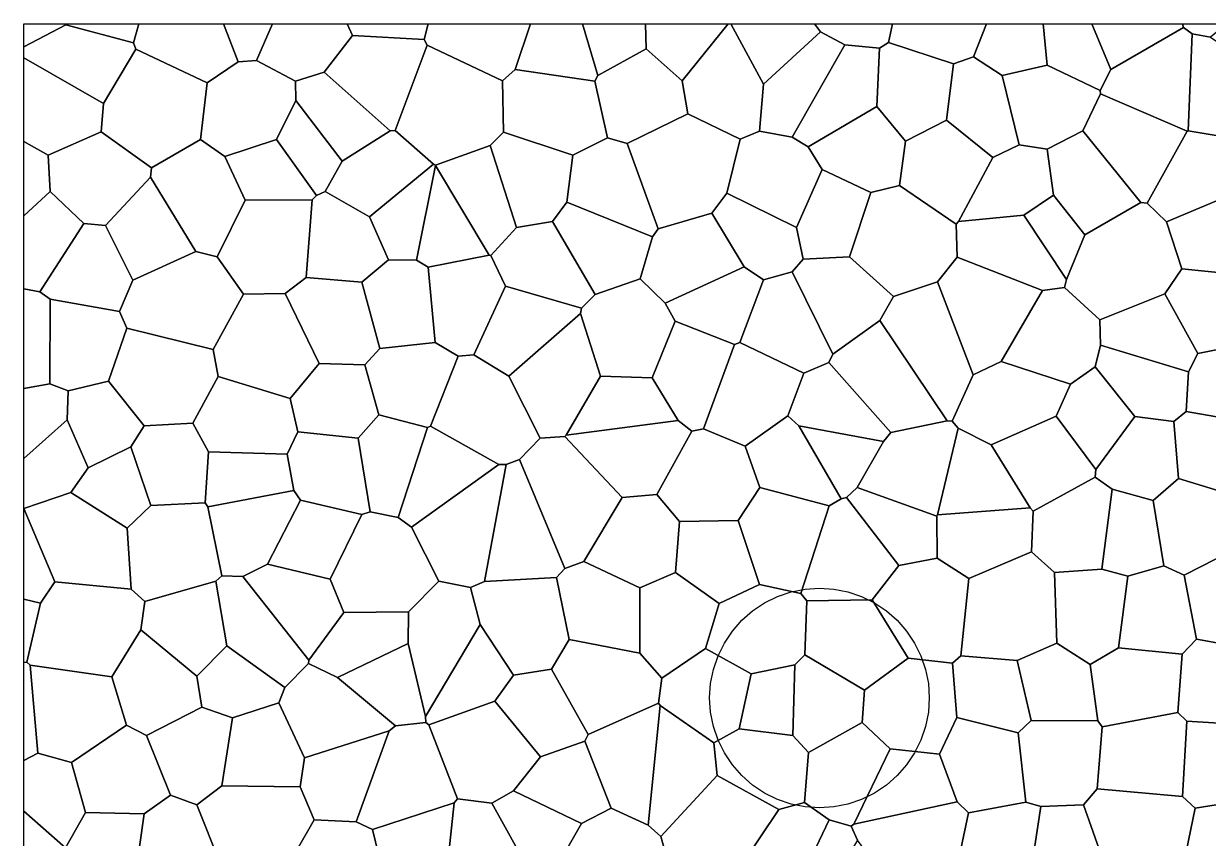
# Model space of a CAD drawing. Header units: metres. Extents: x -200 to 16600, y 0 to 16640.
# Drawn here: x 0 to 4755, y 13371 to 16640 of the extents above; entities that cross this region are included whole.
import ezdxf

# ---------------------------------------------------------------- set-up
doc = ezdxf.new("R2010")
doc.units = ezdxf.units.M
for name, color, linetype in [('PIVOS', 30, 'CONTINUOUS'), ('USO_AGRICULTURA', 30, 'CONTINUOUS'), ('USO_CAMPESTRE', 51, 'CONTINUOUS'), ('USO_FLORESTAL', 3, 'CONTINUOUS'), ('USO_PASTAGEM', 42, 'CONTINUOUS'), ('USO_SAVANICA', 82, 'CONTINUOUS')]:
    doc.layers.add(name, color=color, linetype=linetype)

msp = doc.modelspace()

# ---------------------------------------------------------------- linework, layer by layer
at = {"layer": 'PIVOS'}
msp.add_lwpolyline([(3635.09, 13934.28), (3631.32, 13876.74), (3620.07, 13820.18), (3601.54, 13765.58), (3576.03, 13713.86), (3544, 13665.91), (3505.97, 13622.56), (3462.62, 13584.54), (3414.67, 13552.5), (3362.95, 13526.99), (3308.35, 13508.46), (3251.79, 13497.21), (3194.25, 13493.44), (3136.71, 13497.21), (3080.15, 13508.46), (3025.55, 13526.99), (2973.83, 13552.5), (2925.88, 13584.54), (2882.53, 13622.56), (2844.51, 13665.91), (2812.47, 13713.86), (2786.97, 13765.58), (2768.43, 13820.18), (2757.18, 13876.74), (2753.41, 13934.28), (2757.18, 13991.82), (2768.43, 14048.38), (2786.97, 14102.98), (2812.47, 14154.7), (2844.51, 14202.65), (2882.53, 14246), (2925.88, 14284.02), (2973.83, 14316.06), (3025.55, 14341.56), (3080.15, 14360.1), (3136.71, 14371.35), (3194.25, 14375.12), (3251.79, 14371.35), (3308.35, 14360.1), (3362.95, 14341.56), (3414.67, 14316.06), (3462.62, 14284.02), (3505.97, 14246), (3544, 14202.65), (3576.03, 14154.7), (3601.54, 14102.98), (3620.07, 14048.38), (3631.32, 13991.82)], close=True, dxfattribs=at)
at = {"layer": 'USO_AGRICULTURA'}
for points in [[(320.65, 16319.14), (0, 16503.09), (0, 16546.84), (168.52, 16636.05), (440.58, 16563.78), (450.12, 16538.33)], [(462.42, 16640), (440.58, 16563.78), (168.52, 16636.05), (168.69, 16640)], [(735.81, 16403.15), (450.12, 16538.33), (440.58, 16563.78), (462.42, 16640), (802.15, 16640), (860.7, 16486.97)], [(999.27, 16640), (934.52, 16492.93), (860.7, 16486.97), (802.15, 16640)], [(1206.55, 16445.43), (1090.4, 16409.24), (934.52, 16492.93), (999.27, 16640), (1298.94, 16640), (1320.21, 16592.72)], [(1623.36, 16640), (1608.01, 16576.34), (1320.21, 16592.72), (1298.94, 16640)], [(1921.62, 16411.03), (1619.09, 16553.56), (1608.01, 16576.34), (1623.36, 16640), (2034.8, 16640), (1972.59, 16456.14)], [(2292.17, 16409.44), (1972.59, 16456.14), (2034.8, 16640), (2243.12, 16640), (2304.34, 16432.58)], [(2496.56, 16640), (2498.3, 16538.76), (2304.34, 16432.58), (2243.12, 16640)], [(1470.88, 16209.98), (1206.55, 16445.43), (1320.21, 16592.72), (1608.01, 16576.34), (1619.09, 16553.56), (1490.93, 16210.96)], [(1872.41, 16150.72), (1652.52, 16072.97), (1645.09, 16076.06), (1490.93, 16210.96), (1619.09, 16553.56), (1921.62, 16411.03), (1925.56, 16204.97)], [(98.3, 16112.07), (0, 16167.93), (0, 16503.09), (320.65, 16319.14), (310.46, 16206.45)], [(513.29, 16061.71), (310.46, 16206.45), (320.65, 16319.14), (450.12, 16538.33), (735.81, 16403.15), (710.04, 16175.17)], [(1091.74, 16331.99), (1014.21, 16175.23), (806.97, 16107.69), (710.04, 16175.17), (735.81, 16403.15), (860.7, 16486.97), (934.52, 16492.93), (1090.4, 16409.24)], [(2204.58, 16112.75), (1925.56, 16204.97), (1921.62, 16411.03), (1972.59, 16456.14), (2292.17, 16409.44), (2342.91, 16181.52)], [(1470.88, 16209.98), (1278.79, 16087.98), (1091.74, 16331.99), (1090.4, 16409.24), (1206.55, 16445.43)], [(1210.38, 15966.77), (1175.35, 15951.09), (1014.21, 16175.23), (1091.74, 16331.99), (1278.79, 16087.98)], [(508.77, 16024.3), (328.21, 15829.87), (240.95, 15838.41), (106.72, 15967.02), (98.3, 16112.07), (310.46, 16206.45), (513.29, 16061.71)], [(776.21, 15705.04), (690.4, 15726.24), (508.77, 16024.3), (513.29, 16061.71), (710.04, 16175.17), (806.97, 16107.69), (888.92, 15931.25)], [(1158.36, 15933.72), (888.92, 15931.25), (806.97, 16107.69), (1014.21, 16175.23), (1175.35, 15951.09)], [(4014.05, 15871.34), (3752.15, 15845.73), (3890.17, 16103.11), (3995.62, 16153.32), (4108.1, 16136.25), (4133.31, 15951.74)], [(690.4, 15726.24), (438.7, 15611.32), (328.21, 15829.87), (508.77, 16024.3)], [(65.29, 15564.54), (0, 15576.07), (0, 15869.63), (106.72, 15967.02), (240.95, 15838.41)], [(4186.23, 15613.57), (4014.05, 15871.34), (4133.31, 15951.74), (4259.24, 15792.14)], [(4319.28, 15452.07), (4178.02, 15581.08), (4186.23, 15613.57), (4259.24, 15792.14), (4484.56, 15922.49), (4509.48, 15919.38), (4586.98, 15844.62), (4648.65, 15656.7), (4580.57, 15556.51)], [(384.54, 15485.28), (105.78, 15535.25), (65.29, 15564.54), (240.95, 15838.41), (328.21, 15829.87), (438.7, 15611.32)], [(4089.83, 15569.26), (3747, 15702.54), (3742.83, 15835.99), (3752.15, 15845.73), (4014.05, 15871.34), (4186.23, 15613.57), (4178.02, 15581.08)], [(3923.2, 15284.69), (3811.57, 15230.6), (3667.54, 15603.66), (3747, 15702.54), (4089.83, 15569.26)], [(3130.85, 15236.99), (2875.06, 15360.08), (2969.3, 15612.07), (3084.24, 15644.39), (3247.73, 15313.69), (3231.37, 15280.89)], [(2522.97, 15218.3), (2315.01, 15225.05), (2235.38, 15476.76), (2238.93, 15497.98), (2293.73, 15553.84), (2474.24, 15615.78), (2574.6, 15518.73), (2615.35, 15445.74)], [(3727.09, 15045.19), (3706.98, 15046.74), (3436.33, 15448.98), (3490.96, 15545.39), (3667.54, 15603.66), (3811.57, 15230.6)], [(105.78, 15535.25), (104.51, 15195.33), (0, 15176.27), (0, 15576.07), (65.29, 15564.54)], [(4201.82, 15193.74), (3923.2, 15284.69), (4089.83, 15569.26), (4178.02, 15581.08), (4319.28, 15452.07), (4322.15, 15349.82), (4301.16, 15263.3)], [(2682.33, 15005.19), (2626.99, 15048.28), (2522.97, 15218.3), (2615.35, 15445.74), (2853.21, 15352.97), (2729.18, 15013.63)], [(3481.11, 14999.56), (3231.37, 15280.89), (3247.73, 15313.69), (3436.33, 15448.98), (3706.98, 15046.74)], [(2895.35, 14945.3), (2729.18, 15013.63), (2853.21, 15352.97), (2875.06, 15360.08), (3130.85, 15236.99), (3067.01, 15066.67)], [(4617.1, 15043.94), (4459.49, 15063.35), (4301.16, 15263.3), (4322.15, 15349.82), (4674.86, 15243.24), (4666.52, 15083.49)], [(3451.54, 14963.59), (3111.03, 15025.9), (3067.01, 15066.67), (3130.85, 15236.99), (3231.37, 15280.89), (3481.11, 14999.56)], [(3750.33, 15017.5), (3727.09, 15045.19), (3811.57, 15230.6), (3923.2, 15284.69), (4201.82, 15193.74), (4144.61, 15065.51), (3883.4, 14949.76)], [(2626.99, 15048.28), (2177.22, 14988.44), (2315.01, 15225.05), (2522.97, 15218.3)], [(4303.29, 14850.86), (4144.61, 15065.51), (4201.82, 15193.74), (4301.16, 15263.3), (4459.49, 15063.35)], [(2402.32, 14739.26), (2172.56, 14983.91), (2177.22, 14988.44), (2626.99, 15048.28), (2682.33, 15005.19), (2541.61, 14750.54)], [(3233.08, 14705.75), (2954.67, 14779.09), (2895.35, 14945.3), (3067.01, 15066.67), (3111.03, 15025.9), (3281.04, 14733.91)], [(3451.54, 14963.59), (3345.16, 14778.53), (3302.38, 14739.12), (3281.04, 14733.91), (3111.03, 15025.9)], [(3668.41, 14669.22), (3665.4, 14663.43), (3345.16, 14778.53), (3451.54, 14963.59), (3481.11, 14999.56), (3706.98, 15046.74), (3727.09, 15045.19), (3750.33, 15017.5)], [(4052.32, 14683.72), (4040.52, 14697.61), (3883.4, 14949.76), (4144.61, 15065.51), (4303.29, 14850.86), (4301.07, 14820.38)], [(4368.99, 14771.95), (4301.07, 14820.38), (4303.29, 14850.86), (4459.49, 15063.35), (4617.1, 15043.94), (4634.74, 14814.74), (4534.22, 14726.3)], [(2868.3, 14647.04), (2632.24, 14642.08), (2541.61, 14750.54), (2682.33, 15005.19), (2729.18, 15013.63), (2895.35, 14945.3), (2954.67, 14779.09)], [(4040.52, 14697.61), (3668.41, 14669.22), (3750.33, 15017.5), (3883.4, 14949.76)], [(4137.58, 14438.33), (4045.16, 14521.29), (4052.32, 14683.72), (4301.07, 14820.38), (4368.99, 14771.95), (4328.14, 14451.53)], [(2473.53, 14376.27), (2248.89, 14481.81), (2402.32, 14739.26), (2541.61, 14750.54), (2632.24, 14642.08), (2616.14, 14437.98)], [(3233.08, 14705.75), (3119.67, 14353.39), (2953.84, 14390.23), (2868.3, 14647.04), (2954.67, 14779.09)], [(3666.31, 14495.56), (3513.39, 14465.34), (3302.38, 14739.12), (3345.16, 14778.53), (3665.4, 14663.43)], [(4432.26, 14423.51), (4328.14, 14451.53), (4368.99, 14771.95), (4534.22, 14726.3), (4576.74, 14464.22)], [(3405.39, 14327.52), (3143.58, 14324.22), (3119.67, 14353.39), (3233.08, 14705.75), (3281.04, 14733.91), (3302.38, 14739.12), (3513.39, 14465.34)], [(3793.68, 14414.06), (3666.31, 14495.56), (3665.4, 14663.43), (3668.41, 14669.22), (4040.52, 14697.61), (4052.32, 14683.72), (4045.16, 14521.29)], [(2791.76, 14313.79), (2616.14, 14437.98), (2632.24, 14642.08), (2868.3, 14647.04), (2953.84, 14390.23)], [(3987.43, 14084.62), (3761.04, 14102.8), (3793.68, 14414.06), (4045.16, 14521.29), (4137.58, 14438.33), (4147.2, 14153.7)], [(2473.17, 14113.86), (2190.04, 14169.13), (2138.32, 14417.66), (2171.85, 14453.19), (2248.89, 14481.81), (2473.53, 14376.27)], [(3728.63, 14073.93), (3549.71, 14093.57), (3405.39, 14327.52), (3513.39, 14465.34), (3666.31, 14495.56), (3793.68, 14414.06), (3761.04, 14102.8)], [(4650.5, 14109.42), (4394.93, 14135.9), (4432.26, 14423.51), (4576.74, 14464.22), (4658.23, 14426.65), (4708.16, 14170.86)], [(2736.98, 14132.23), (2560.81, 14013.36), (2473.17, 14113.86), (2473.53, 14376.27), (2616.14, 14437.98), (2791.76, 14313.79)], [(4280.82, 14068.12), (4147.2, 14153.7), (4137.58, 14438.33), (4328.14, 14451.53), (4432.26, 14423.51), (4394.93, 14135.9)], [(3095.47, 14067.54), (2920.58, 14030.82), (2736.98, 14132.23), (2791.76, 14313.79), (2953.84, 14390.23), (3119.67, 14353.39), (3143.58, 14324.22), (3135.44, 14107.64)], [(3375.01, 13965.51), (3135.44, 14107.64), (3143.58, 14324.22), (3405.39, 14327.52), (3549.71, 14093.57)], [(2547.74, 13913.13), (2265.95, 13788.27), (2117.92, 14049.33), (2190.04, 14169.13), (2473.17, 14113.86), (2560.81, 14013.36)], [(2920.58, 14030.82), (2871.88, 13810.03), (2770.73, 13753.69), (2554.66, 13904.58), (2547.74, 13913.13), (2560.81, 14013.36), (2736.98, 14132.23)], [(4311.67, 13842.16), (4044.19, 13844.41), (3987.43, 14084.62), (4147.2, 14153.7), (4280.82, 14068.12)], [(4632.42, 13876.33), (4328.41, 13818.04), (4311.67, 13842.16), (4280.82, 14068.12), (4394.93, 14135.9), (4650.5, 14109.42)], [(3365.68, 13835.87), (3149.93, 13714.86), (3087.27, 13783.09), (3095.47, 14067.54), (3135.44, 14107.64), (3375.01, 13965.51)], [(3676.18, 13708.08), (3478.54, 13730.81), (3365.68, 13835.87), (3375.01, 13965.51), (3549.71, 14093.57), (3728.63, 14073.93), (3745.46, 13855.95)], [(3991.3, 13793.83), (3745.46, 13855.95), (3728.63, 14073.93), (3761.04, 14102.8), (3987.43, 14084.62), (4044.19, 13844.41)], [(3087.27, 13783.09), (2871.88, 13810.03), (2920.58, 14030.82), (3095.47, 14067.54)], [(2506.87, 13423.4), (2357.43, 13491.62), (2251.98, 13761.26), (2265.95, 13788.27), (2547.74, 13913.13), (2554.66, 13904.58)], [(2783.95, 13623.01), (2557.61, 13378.33), (2506.87, 13423.4), (2554.66, 13904.58), (2770.73, 13753.69)], [(3991.3, 13793.83), (4022.18, 13516.07), (3792.04, 13473.45), (3747.37, 13517.54), (3676.18, 13708.08), (3745.46, 13855.95)], [(4254.57, 13505.26), (4083.37, 13498.28), (4022.18, 13516.07), (3991.3, 13793.83), (4044.19, 13844.41), (4311.67, 13842.16), (4328.41, 13818.04), (4309.11, 13569.63)], [(4651.84, 13539.37), (4309.11, 13569.63), (4328.41, 13818.04), (4632.42, 13876.33), (4668.6, 13840.83)], [(4702.7, 13492.14), (4651.84, 13539.37), (4668.6, 13840.83), (4907.47, 13826.39), (4984.13, 13758), (4903.61, 13523.95)], [(3030.5, 13487), (2783.95, 13623.01), (2770.73, 13753.69), (2871.88, 13810.03), (3087.27, 13783.09), (3149.93, 13714.86), (3134.36, 13515.46)], [(3320.99, 13420.14), (3232.68, 13445.76), (3134.36, 13515.46), (3149.93, 13714.86), (3365.68, 13835.87), (3478.54, 13730.81), (3331.73, 13428.26)], [(2357.43, 13491.62), (2238.48, 13430.16), (1966.29, 13561.34), (2074.31, 13698.65), (2251.98, 13761.26)], [(3747.37, 13517.54), (3331.73, 13428.26), (3478.54, 13730.81), (3676.18, 13708.08)], [(2847.77, 13247.8), (2568.84, 13335.88), (2557.61, 13378.33), (2783.95, 13623.01), (3030.5, 13487), (2877.91, 13258.9)], [(2153.99, 13280.8), (2028.05, 13244.6), (1879.7, 13512.22), (1966.29, 13561.34), (2238.48, 13430.16)], [(4510.02, 13154.98), (4362.75, 13198.48), (4254.57, 13505.26), (4309.11, 13569.63), (4651.84, 13539.37), (4702.7, 13492.14), (4657.29, 13271.62)], [(3086.77, 13138.98), (2877.91, 13258.9), (3030.5, 13487), (3134.36, 13515.46), (3232.68, 13445.76)], [(3762.03, 13327.04), (3468.13, 13197.41), (3346.49, 13363.93), (3320.99, 13420.14), (3331.73, 13428.26), (3747.37, 13517.54), (3792.04, 13473.45)], [(3968.96, 13115.84), (3862.66, 13097.78), (3762.03, 13327.04), (3792.04, 13473.45), (4022.18, 13516.07), (4083.37, 13498.28), (4032.14, 13165.89)], [(4341.22, 13180.65), (4032.14, 13165.89), (4083.37, 13498.28), (4254.57, 13505.26), (4362.75, 13198.48)], [(4948.77, 13147.05), (4657.29, 13271.62), (4702.7, 13492.14), (4903.61, 13523.95), (5019.11, 13406.83), (5056.57, 13282.47)], [(2329.2, 13155.72), (2153.99, 13280.8), (2238.48, 13430.16), (2357.43, 13491.62), (2506.87, 13423.4), (2557.61, 13378.33), (2568.84, 13335.88), (2503.34, 13198.48)], [(3346.49, 13363.93), (3144.08, 13028.27), (3086.77, 13138.98), (3232.68, 13445.76), (3320.99, 13420.14)]]:
    msp.add_lwpolyline(points, close=True, dxfattribs=at)
at = {"layer": 'USO_CAMPESTRE'}
for points in [[(1069.92, 15135.41), (781.13, 15224.47), (760.81, 15332.54), (882.28, 15554.97), (1049, 15556.85), (1186.29, 15276.22)], [(678.58, 15037.12), (483, 15026.6), (340.73, 15205.3), (413.43, 15418.37), (760.81, 15332.54), (781.13, 15224.47)], [(174.51, 15050.68), (0, 14895.66), (0, 15176.27), (104.51, 15195.33), (178.48, 15167.37)], [(429.81, 14942.36), (259.02, 14858.19), (174.51, 15050.68), (178.48, 15167.37), (340.73, 15205.3), (483, 15026.6)], [(0.65, 14695.18), (0, 14695.46), (0, 14895.66), (174.51, 15050.68), (259.02, 14858.19), (189.54, 14758.29)], [(728.37, 14717.38), (510.16, 14707.24), (429.81, 14942.36), (483, 15026.6), (678.58, 15037.12), (741.5, 14922.19)], [(429.81, 14942.36), (510.16, 14707.24), (415.99, 14615.44), (189.54, 14758.29), (259.02, 14858.19)], [(1084.43, 14767.15), (739.55, 14700.64), (728.37, 14717.38), (741.5, 14922.19), (1057.74, 14913.18)], [(430.78, 14371.03), (124.34, 14399.67), (0.65, 14695.18), (189.54, 14758.29), (415.99, 14615.44)], [(879.75, 14422), (795.86, 14424.33), (739.55, 14700.64), (1084.43, 14767.15), (1111.66, 14728.21), (978.57, 14471.38)], [(770.9, 14402.97), (486.02, 14320.78), (430.78, 14371.03), (415.99, 14615.44), (510.16, 14707.24), (728.37, 14717.38), (739.55, 14700.64), (795.86, 14424.33)], [(1543.93, 14279.32), (1285.26, 14276.7), (1229.63, 14411.47), (1357.11, 14670.21), (1391.18, 14681.64), (1502.52, 14658.33), (1556.53, 14620.25), (1666.55, 14403.05)], [(1285.26, 14276.7), (1144.55, 14085.8), (879.75, 14422), (978.57, 14471.38), (1229.63, 14411.47)], [(1142.85, 14073.03), (1048.18, 13975.95), (815.67, 14143.5), (770.9, 14402.97), (795.86, 14424.33), (879.75, 14422), (1144.55, 14085.8)], [(354.15, 14019.65), (25.49, 14065.3), (11.95, 14077.46), (68.1, 14314.25), (124.34, 14399.67), (430.78, 14371.03), (486.02, 14320.78), (470.19, 14207.33)], [(815.67, 14143.5), (695.07, 14021.88), (470.19, 14207.33), (486.02, 14320.78), (770.9, 14402.97)], [(1543.32, 14153.03), (1259.86, 14016), (1142.85, 14073.03), (1144.55, 14085.8), (1285.26, 14276.7), (1543.93, 14279.32)], [(715.4, 13897.72), (492.58, 13783.74), (412.49, 13825.45), (354.15, 14019.65), (470.19, 14207.33), (695.07, 14021.88)], [(1023.66, 13914.15), (838.6, 13855.02), (715.4, 13897.72), (695.07, 14021.88), (815.67, 14143.5), (1048.18, 13975.95)], [(1613.59, 13835.38), (1492.17, 13821.99), (1259.86, 14016), (1543.32, 14153.03), (1612.79, 13859.4)], [(354.15, 14019.65), (412.49, 13825.45), (191.39, 13675.2), (56.76, 13713.35), (25.49, 14065.3)], [(1466.46, 13801.86), (1127.42, 13693.64), (1023.66, 13914.15), (1048.18, 13975.95), (1142.85, 14073.03), (1259.86, 14016), (1492.17, 13821.99)], [(838.6, 13855.02), (795.13, 13582.19), (695.56, 13505.77), (589.77, 13544.01), (492.58, 13783.74), (715.4, 13897.72)], [(1127.42, 13693.64), (1109.47, 13578.24), (795.13, 13582.19), (838.6, 13855.02), (1023.66, 13914.15)], [(483.94, 13469.47), (247.84, 13474.64), (191.39, 13675.2), (412.49, 13825.45), (492.58, 13783.74), (589.77, 13544.01)], [(1334.26, 13437.33), (1165.79, 13445.48), (1109.47, 13578.24), (1127.42, 13693.64), (1466.46, 13801.86)], [(1728.35, 13513.61), (1400.75, 13406), (1334.26, 13437.33), (1466.46, 13801.86), (1492.17, 13821.99), (1613.59, 13835.38), (1626.78, 13826.34), (1741.33, 13529.39)], [(1016.3, 13202.33), (787.61, 13274.29), (695.56, 13505.77), (795.13, 13582.19), (1109.47, 13578.24), (1165.79, 13445.48), (1029.86, 13207.63)], [(587.48, 13112.73), (444.5, 13194.6), (483.94, 13469.47), (589.77, 13544.01), (695.56, 13505.77), (787.61, 13274.29)]]:
    msp.add_lwpolyline(points, close=True, dxfattribs=at)
at = {"layer": 'USO_FLORESTAL'}
for points in [[(247.84, 13474.64), (167.28, 13332.34), (0, 13479.97), (0, 13683.81), (56.76, 13713.35), (191.39, 13675.2)], [(157.05, 13247.16), (0, 13252.8), (0, 13479.97), (167.28, 13332.34)], [(444.5, 13194.6), (201.65, 13172.86), (157.05, 13247.16), (167.28, 13332.34), (247.84, 13474.64), (483.94, 13469.47)], [(1468.93, 13089.31), (1365.71, 12997.31), (1029.86, 13207.63), (1165.79, 13445.48), (1334.26, 13437.33), (1400.75, 13406), (1475.5, 13098.95)]]:
    msp.add_lwpolyline(points, close=True, dxfattribs=at)
at = {"layer": 'USO_PASTAGEM'}
for points in [[(3927.12, 16431.77), (3811.88, 16506.73), (3864.14, 16640), (4092.24, 16640), (4107.55, 16473.52)], [(4321.5, 16371.82), (4107.55, 16473.52), (4092.24, 16640), (4288.04, 16640), (4363.53, 16456.07)], [(4651.98, 16640), (4655.27, 16624.91), (4363.53, 16456.07), (4288.04, 16640)], [(4669.69, 16208.09), (4322.41, 16358.28), (4321.5, 16371.82), (4363.53, 16456.07), (4655.27, 16624.91), (4690.01, 16599.59), (4673.84, 16209.81)], [(4829.28, 16640), (4764.23, 16585.87), (4690.01, 16599.59), (4655.27, 16624.91), (4651.98, 16640)], [(4914.38, 16170.45), (4673.84, 16209.81), (4690.01, 16599.59), (4764.23, 16585.87), (5007.75, 16423.04), (5032.47, 16282.42)], [(4484.56, 15922.49), (4251.86, 16209.43), (4322.41, 16358.28), (4669.69, 16208.09), (4509.48, 15919.38)], [(4586.98, 15844.62), (4509.48, 15919.38), (4669.69, 16208.09), (4673.84, 16209.81), (4914.38, 16170.45), (4921.41, 15986.03)], [(4954.94, 15936.7), (4965.46, 15624.2), (4648.65, 15656.7), (4586.98, 15844.62), (4921.41, 15986.03)], [(4713.02, 15316.34), (4580.57, 15556.51), (4648.65, 15656.7), (4965.46, 15624.2), (5018.06, 15577.11), (4935.41, 15361.09)], [(4935.22, 15037.23), (4666.52, 15083.49), (4674.86, 15243.24), (4713.02, 15316.34), (4935.41, 15361.09), (4988.06, 15225.53)], [(4906.96, 14732.36), (4634.74, 14814.74), (4617.1, 15043.94), (4666.52, 15083.49), (4935.22, 15037.23), (5012.23, 14908.33), (4963.65, 14760.95)], [(4658.23, 14426.65), (4576.74, 14464.22), (4534.22, 14726.3), (4634.74, 14814.74), (4906.96, 14732.36), (4786.48, 14492.46)], [(4847.91, 14145.43), (4708.16, 14170.86), (4658.23, 14426.65), (4786.48, 14492.46), (5001.49, 14371.72)], [(4668.6, 13840.83), (4632.42, 13876.33), (4650.5, 14109.42), (4708.16, 14170.86), (4847.91, 14145.43), (4920.04, 14086.83), (4907.47, 13826.39)]]:
    msp.add_lwpolyline(points, close=True, dxfattribs=at)
at = {"layer": 'USO_SAVANICA'}
for points in [[(168.69, 16640), (168.52, 16636.05), (0, 16546.84), (0, 16640)], [(2827.22, 16640), (2643.09, 16410.75), (2498.3, 16538.76), (2496.56, 16640)], [(2875.83, 16176.12), (2665.42, 16277.85), (2643.09, 16410.75), (2827.22, 16640), (2838.23, 16640), (2970.15, 16397.56), (2953.31, 16209.25)], [(3174.38, 16640), (3197.79, 16607.9), (2970.15, 16397.56), (2838.23, 16640)], [(3084.45, 16184.53), (2953.31, 16209.25), (2970.15, 16397.56), (3197.79, 16607.9), (3296.43, 16555.6)], [(3487.46, 16640), (3471.82, 16564.19), (3435.44, 16541.96), (3296.43, 16555.6), (3197.79, 16607.9), (3174.38, 16640)], [(3732.86, 16479.25), (3471.82, 16564.19), (3487.46, 16640), (3864.14, 16640), (3811.88, 16506.73)], [(3149.04, 16146.29), (3084.45, 16184.53), (3296.43, 16555.6), (3435.44, 16541.96), (3424.61, 16307.84)], [(3539.87, 16168.54), (3424.61, 16307.84), (3435.44, 16541.96), (3471.82, 16564.19), (3732.86, 16479.25), (3704.44, 16253.21)], [(2422.17, 16158.95), (2342.91, 16181.52), (2292.17, 16409.44), (2304.34, 16432.58), (2498.3, 16538.76), (2643.09, 16410.75), (2665.42, 16277.85)], [(3890.17, 16103.11), (3704.44, 16253.21), (3732.86, 16479.25), (3811.88, 16506.73), (3927.12, 16431.77), (3995.62, 16153.32)], [(4108.1, 16136.25), (3995.62, 16153.32), (3927.12, 16431.77), (4107.55, 16473.52), (4321.5, 16371.82), (4322.41, 16358.28), (4251.86, 16209.43)], [(2762.24, 15879.88), (2546.13, 15816.26), (2422.17, 16158.95), (2665.42, 16277.85), (2875.83, 16176.12), (2822.62, 15960.37)], [(3401.02, 15963.28), (3205.01, 16054.33), (3149.04, 16146.29), (3424.61, 16307.84), (3539.87, 16168.54), (3515.45, 15991.01)], [(3890.17, 16103.11), (3752.15, 15845.73), (3742.83, 15835.99), (3515.45, 15991.01), (3539.87, 16168.54), (3704.44, 16253.21)], [(0, 16167.93), (98.3, 16112.07), (106.72, 15967.02), (0, 15869.63)], [(1645.09, 16076.06), (1387.4, 15865.22), (1210.38, 15966.77), (1278.79, 16087.98), (1470.88, 16209.98), (1490.93, 16210.96)], [(2122.97, 15846.14), (1978.1, 15821.65), (1872.41, 16150.72), (1925.56, 16204.97), (2204.58, 16112.75), (2180.19, 15923.68)], [(2524.17, 15784.1), (2180.19, 15923.68), (2204.58, 16112.75), (2342.91, 16181.52), (2422.17, 16158.95), (2546.13, 15816.26)], [(3101.41, 15822.49), (2822.62, 15960.37), (2875.83, 16176.12), (2953.31, 16209.25), (3084.45, 16184.53), (3149.04, 16146.29), (3205.01, 16054.33)], [(4259.24, 15792.14), (4133.31, 15951.74), (4108.1, 16136.25), (4251.86, 16209.43), (4484.56, 15922.49)], [(1874.9, 15709.97), (1868.49, 15711.28), (1652.71, 16071.63), (1652.52, 16072.97), (1872.41, 16150.72), (1978.1, 15821.65)], [(1652.71, 16071.63), (1576.18, 15691.05), (1464.35, 15692.02), (1387.4, 15865.22), (1645.09, 16076.06), (1652.52, 16072.97)], [(1623.97, 15663.55), (1576.18, 15691.05), (1652.71, 16071.63), (1868.49, 15711.28)], [(3314.94, 15704.79), (3128.66, 15695.65), (3101.41, 15822.49), (3205.01, 16054.33), (3401.02, 15963.28)], [(3490.96, 15545.39), (3314.94, 15704.79), (3401.02, 15963.28), (3515.45, 15991.01), (3742.83, 15835.99), (3747, 15702.54), (3667.54, 15603.66)], [(1049, 15556.85), (882.28, 15554.97), (776.21, 15705.04), (888.92, 15931.25), (1158.36, 15933.72), (1133.36, 15621.45)], [(1357.29, 15602.87), (1133.36, 15621.45), (1158.36, 15933.72), (1175.35, 15951.09), (1210.38, 15966.77), (1387.4, 15865.22), (1464.35, 15692.02)], [(3084.24, 15644.39), (2969.3, 15612.07), (2892.07, 15664.05), (2762.24, 15879.88), (2822.62, 15960.37), (3101.41, 15822.49), (3128.66, 15695.65)], [(2474.24, 15615.78), (2293.73, 15553.84), (2122.97, 15846.14), (2180.19, 15923.68), (2524.17, 15784.1)], [(2238.93, 15497.98), (1934.07, 15587.15), (1874.9, 15709.97), (1978.1, 15821.65), (2122.97, 15846.14), (2293.73, 15553.84)], [(2574.6, 15518.73), (2474.24, 15615.78), (2524.17, 15784.1), (2546.13, 15816.26), (2762.24, 15879.88), (2892.07, 15664.05)], [(760.81, 15332.54), (413.43, 15418.37), (384.54, 15485.28), (438.7, 15611.32), (690.4, 15726.24), (776.21, 15705.04), (882.28, 15554.97)], [(1623.97, 15663.55), (1651.46, 15360.86), (1429.07, 15336.39), (1357.29, 15602.87), (1464.35, 15692.02), (1576.18, 15691.05)], [(1743.72, 15305.39), (1651.46, 15360.86), (1623.97, 15663.55), (1868.49, 15711.28), (1874.9, 15709.97), (1934.07, 15587.15), (1806.36, 15311.43)], [(3490.96, 15545.39), (3436.33, 15448.98), (3247.73, 15313.69), (3084.24, 15644.39), (3128.66, 15695.65), (3314.94, 15704.79)], [(2853.21, 15352.97), (2615.35, 15445.74), (2574.6, 15518.73), (2892.07, 15664.05), (2969.3, 15612.07), (2875.06, 15360.08)], [(1369.11, 15271.41), (1186.29, 15276.22), (1049, 15556.85), (1133.36, 15621.45), (1357.29, 15602.87), (1429.07, 15336.39)], [(2235.38, 15476.76), (1947.7, 15225.72), (1806.36, 15311.43), (1934.07, 15587.15), (2238.93, 15497.98)], [(4674.86, 15243.24), (4322.15, 15349.82), (4319.28, 15452.07), (4580.57, 15556.51), (4713.02, 15316.34)], [(178.48, 15167.37), (104.51, 15195.33), (105.78, 15535.25), (384.54, 15485.28), (413.43, 15418.37), (340.73, 15205.3)], [(2172.56, 14983.91), (2072.46, 14976.32), (1947.7, 15225.72), (2235.38, 15476.76), (2315.01, 15225.05), (2177.22, 14988.44)], [(1620.4, 15020.02), (1424.88, 15070.51), (1369.11, 15271.41), (1429.07, 15336.39), (1651.46, 15360.86), (1743.72, 15305.39), (1633.03, 15024.52)], [(1906.52, 14870.8), (1633.03, 15024.52), (1743.72, 15305.39), (1806.36, 15311.43), (1947.7, 15225.72), (2072.46, 14976.32), (1990.22, 14891.63), (1936.37, 14871.2)], [(1342.64, 14976.95), (1100.49, 15002.1), (1069.92, 15135.41), (1186.29, 15276.22), (1369.11, 15271.41), (1424.88, 15070.51)], [(1100.49, 15002.1), (1057.74, 14913.18), (741.5, 14922.19), (678.58, 15037.12), (781.13, 15224.47), (1069.92, 15135.41)], [(1502.52, 14658.33), (1391.18, 14681.64), (1342.64, 14976.95), (1424.88, 15070.51), (1620.4, 15020.02)], [(1357.11, 14670.21), (1111.66, 14728.21), (1084.43, 14767.15), (1057.74, 14913.18), (1100.49, 15002.1), (1342.64, 14976.95), (1391.18, 14681.64)], [(1906.52, 14870.8), (1556.53, 14620.25), (1502.52, 14658.33), (1620.4, 15020.02), (1633.03, 15024.52)], [(2402.32, 14739.26), (2248.89, 14481.81), (2171.85, 14453.19), (1990.22, 14891.63), (2072.46, 14976.32), (2172.56, 14983.91)], [(2138.32, 14417.66), (1849.88, 14402.19), (1936.37, 14871.2), (1990.22, 14891.63), (2171.85, 14453.19)], [(1792.83, 14378.21), (1666.55, 14403.05), (1556.53, 14620.25), (1906.52, 14870.8), (1936.37, 14871.2), (1849.88, 14402.19)], [(68.1, 14314.25), (0, 14330.26), (0, 14695.46), (0.65, 14695.18), (124.34, 14399.67)], [(1229.63, 14411.47), (978.57, 14471.38), (1111.66, 14728.21), (1357.11, 14670.21)], [(2117.92, 14049.33), (1966.61, 14025.22), (1832.62, 14229.37), (1792.83, 14378.21), (1849.88, 14402.19), (2138.32, 14417.66), (2190.04, 14169.13)], [(1792.83, 14378.21), (1832.62, 14229.37), (1612.79, 13859.4), (1543.32, 14153.03), (1543.93, 14279.32), (1666.55, 14403.05)], [(0, 14330.26), (68.1, 14314.25), (11.95, 14077.46), (0, 14076.7)], [(1890.53, 13921.64), (1626.78, 13826.34), (1613.59, 13835.38), (1612.79, 13859.4), (1832.62, 14229.37), (1966.61, 14025.22)], [(0, 14076.7), (11.95, 14077.46), (25.49, 14065.3), (56.76, 13713.35), (0, 13683.81)], [(2251.98, 13761.26), (2074.31, 13698.65), (1890.53, 13921.64), (1966.61, 14025.22), (2117.92, 14049.33), (2265.95, 13788.27)], [(1966.29, 13561.34), (1879.7, 13512.22), (1741.33, 13529.39), (1626.78, 13826.34), (1890.53, 13921.64), (2074.31, 13698.65)], [(1691.84, 13175.13), (1475.5, 13098.95), (1400.75, 13406), (1728.35, 13513.61)], [(1938.5, 13017.33), (1691.84, 13175.13), (1728.35, 13513.61), (1741.33, 13529.39), (1879.7, 13512.22), (2028.05, 13244.6)]]:
    msp.add_lwpolyline(points, close=True, dxfattribs=at)

doc.saveas('drawing.dxf')
